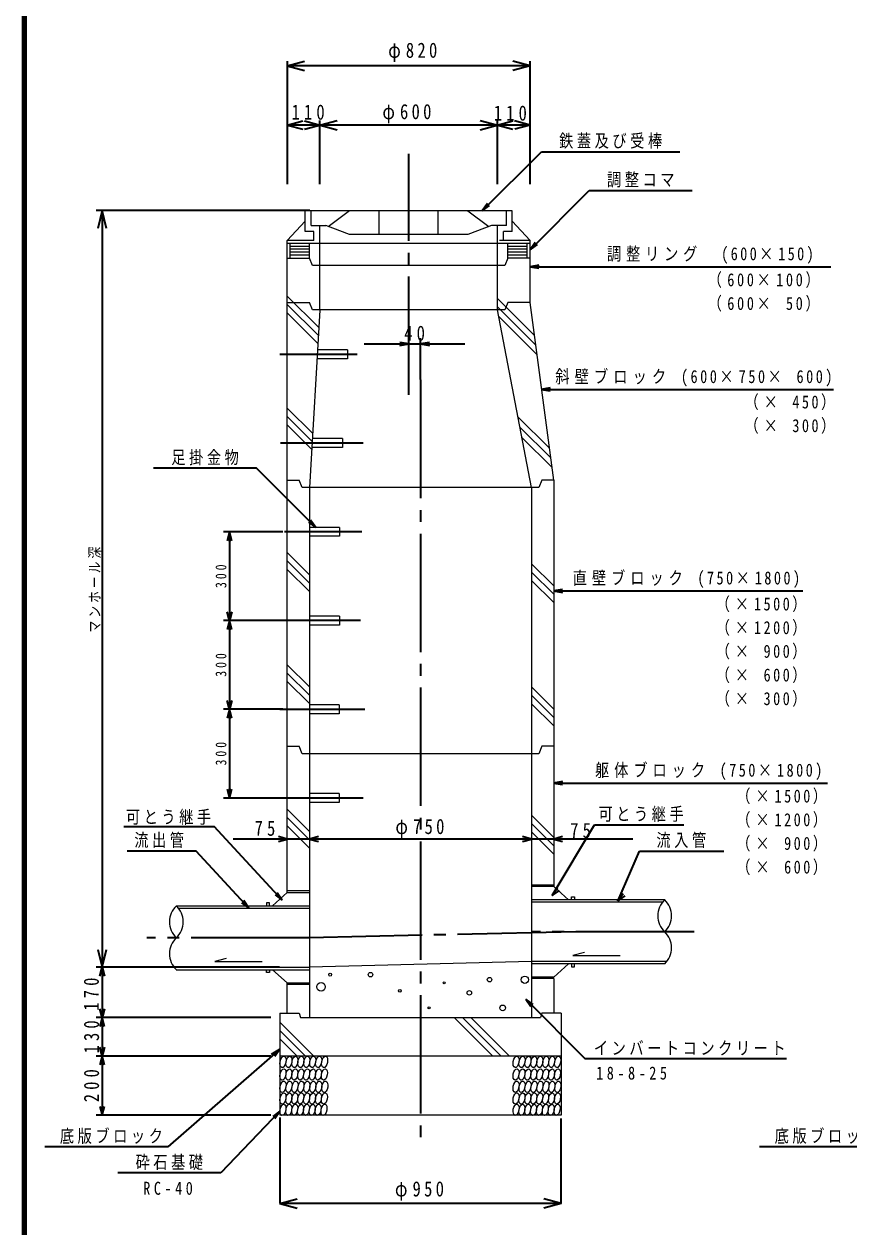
# Model space of a CAD drawing. Units: millimetres on the paper, scale 1:20. Extents: x 20 to 821, y 20 to 574.
# Drawn here: x 20 to 159.3, y 136.3 to 339.6 of the extents above; entities that cross this region are included whole.
import ezdxf

# ---------------------------------------------------------------- set-up
doc = ezdxf.new("R2010")
doc.units = ezdxf.units.MM
doc.linetypes.add('USER1', pattern=[26, 20, -2, 2, -2])
for name, color, linetype, lineweight in [('中心線', 8, 'USER1', 35), ('寸法線・引出線', 7, 'Continuous', 35), ('枠', 7, 'Continuous', 30), ('構造図', 7, 'Continuous', 25)]:
    doc.layers.add(name, color=color, linetype=linetype, lineweight=lineweight)
doc.styles.add('ＭＳ ゴシック', font='')
doc.styles.get('ＭＳ ゴシック').set_extended_font_data('MS Gothic')

msp = doc.modelspace()

# ---------------------------------------------------------------- linework, layer by layer
at = {"layer": '中心線'}
for p, q in [((84.971, 276.998), (84.971, 317.722)), ((76.294, 283.823), (63.232, 283.823)), ((86.971, 279.495), (86.971, 149.636)), ((77.273, 268.823), (63.334, 268.823)), ((77.03, 253.823), (63.968, 253.823)), ((76.823, 238.823), (62.885, 238.823)), ((77.554, 223.823), (63.177, 223.823)), ((77.273, 208.823), (62.897, 208.823)), ((68.221, 185.223), (40.721, 185.223)), ((113.221, 186.223), (68.221, 185.223)), ((133.221, 186.223), (105.722, 186.223))]:
    msp.add_line(p, q, dxfattribs=at)
at = {"layer": '寸法線・引出線'}
for p, q in [((64.471, 332.573), (67.369, 333.349)), ((64.471, 333.349), (64.471, 312.573)), ((105.471, 332.573), (64.471, 332.573)), ((64.471, 332.573), (67.369, 331.796)), ((105.471, 332.573), (102.573, 333.349)), ((105.471, 332.573), (102.573, 331.796)), ((105.471, 312.573), (105.471, 333.349)), ((64.471, 322.573), (67.077, 323.271)), ((67.37, 323.27), (72.869, 321.796)), ((67.371, 321.876), (72.869, 323.349)), ((69.971, 312.573), (69.971, 323.349)), ((97.073, 323.349), (102.544, 321.883)), ((97.073, 321.796), (102.554, 323.265)), ((99.971, 312.573), (99.971, 323.349)), ((105.471, 322.573), (102.872, 323.269)), ((105.471, 322.573), (64.471, 322.573)), ((64.471, 322.573), (67.075, 321.875)), ((105.471, 322.573), (102.875, 321.877)), ((97.387, 308.073), (107.387, 318.073)), ((107.387, 318.073), (130.787, 318.073)), ((105.471, 301.514), (115.471, 311.514)), ((115.471, 311.514), (132.871, 311.514)), ((98.271, 309.31), (97.387, 308.073)), ((68.27, 308.117), (32.154, 308.117)), ((33.201, 308.117), (32.451, 305.117)), ((33.201, 308.117), (33.201, 155.223)), ((33.951, 305.117), (33.201, 308.117)), ((97.387, 308.073), (98.625, 308.957)), ((106.355, 302.752), (105.471, 301.514)), ((105.471, 301.514), (106.709, 302.398)), ((106.971, 298.888), (105.471, 298.638)), ((105.471, 298.638), (156.271, 298.638)), ((105.471, 298.638), (106.971, 298.388)), ((77.471, 285.573), (94.471, 285.573)), ((84.971, 285.573), (83.471, 285.823)), ((83.471, 285.323), (84.971, 285.573)), ((84.971, 279.562), (84.971, 286.573)), ((86.971, 279.562), (86.971, 286.573)), ((88.471, 285.823), (86.971, 285.573)), ((86.971, 285.573), (88.471, 285.323)), ((108.85, 278.137), (107.35, 277.887)), ((107.35, 277.887), (156.705, 277.887)), ((107.35, 277.887), (108.85, 277.637)), ((59.278, 264.573), (41.878, 264.573)), ((69.278, 254.573), (59.278, 264.573)), ((68.041, 255.457), (69.278, 254.573)), ((69.278, 254.573), (68.394, 255.81)), ((63.699, 253.827), (53.699, 253.827)), ((54.699, 253.827), (54.299, 252.327)), ((54.699, 253.827), (54.699, 208.827)), ((55.099, 252.327), (54.699, 253.827)), ((110.956, 244.097), (109.456, 243.847)), ((109.456, 243.847), (151.539, 243.847)), ((109.456, 243.847), (110.956, 243.597)), ((55.099, 237.327), (54.299, 240.327)), ((55.099, 240.327), (54.299, 237.327)), ((63.699, 238.827), (53.699, 238.827)), ((63.699, 223.827), (53.699, 223.827)), ((55.099, 222.327), (54.299, 225.327)), ((55.099, 225.327), (54.299, 222.327)), ((110.951, 211.615), (109.451, 211.365)), ((54.299, 210.327), (54.699, 208.827)), ((54.699, 208.827), (55.099, 210.327)), ((109.451, 211.365), (155.728, 211.365)), ((109.451, 211.365), (110.951, 211.115)), ((63.699, 208.827), (53.699, 208.827)), ((36.838, 203.997), (52.119, 203.997)), ((63.595, 191.567), (52.119, 203.997)), ((109.209, 192.348), (116.358, 204.303)), ((116.358, 204.303), (131.428, 204.303)), ((122.81, 201.907), (55.31, 201.907)), ((64.471, 201.907), (62.971, 202.307)), ((62.971, 201.507), (64.471, 201.907)), ((69.721, 202.307), (68.221, 201.907)), ((68.221, 201.907), (69.721, 201.507)), ((105.721, 201.907), (104.221, 202.307)), ((104.221, 201.507), (105.721, 201.907)), ((110.971, 202.307), (109.471, 201.907)), ((109.471, 201.907), (110.971, 201.507)), ((49.082, 199.831), (37.395, 199.831)), ((57.958, 190.217), (49.082, 199.831)), ((120.298, 191.423), (123.941, 199.874)), ((123.941, 199.874), (138.222, 199.874)), ((110.093, 193.585), (109.209, 192.348)), ((109.209, 192.348), (110.446, 193.232)), ((56.757, 191.149), (57.958, 190.217)), ((57.958, 190.217), (57.124, 191.489)), ((62.394, 192.5), (63.595, 191.567)), ((63.595, 191.567), (62.761, 192.839)), ((121.182, 192.661), (120.298, 191.423)), ((120.298, 191.423), (121.535, 192.307)), ((32.451, 183.223), (33.201, 180.223)), ((33.201, 180.223), (33.951, 183.223)), ((63.142, 180.223), (32.201, 180.223)), ((32.801, 178.723), (33.201, 180.223)), ((33.201, 180.223), (33.601, 178.723)), ((33.201, 171.723), (32.801, 173.223)), ((33.601, 173.223), (32.801, 170.223)), ((104.749, 174.838), (114.749, 164.838)), ((105.987, 173.954), (104.749, 174.838)), ((104.749, 174.838), (105.633, 173.6)), ((61.704, 171.723), (32.201, 171.723)), ((33.601, 170.223), (33.201, 171.723)), ((33.601, 163.723), (32.801, 166.723)), ((33.601, 166.723), (32.801, 163.723)), ((61.704, 165.223), (32.201, 165.223)), ((63.223, 166.381), (44.27, 149.865)), ((61.786, 165.549), (63.223, 166.381)), ((63.223, 166.381), (62.338, 165.175)), ((114.749, 164.838), (148.796, 164.838)), ((32.801, 156.723), (33.201, 155.223)), ((33.201, 155.223), (33.601, 156.723)), ((61.704, 155.223), (32.201, 155.223)), ((63.221, 155.911), (53.231, 145.46)), ((63.221, 155.911), (62.004, 154.999)), ((62.365, 154.654), (63.221, 155.911)), ((63.221, 154.856), (63.221, 140.315)), ((110.722, 140.315), (110.721, 154.658)), ((44.27, 149.865), (23.494, 149.865)), ((163.414, 149.881), (144.239, 149.881)), ((53.231, 145.46), (35.831, 145.46)), ((110.721, 140.315), (63.221, 140.315)), ((63.222, 140.315), (66.119, 141.092)), ((63.222, 140.315), (66.119, 139.539)), ((110.722, 140.315), (107.824, 141.092)), ((110.722, 140.315), (107.824, 139.539))]:
    msp.add_line(p, q, dxfattribs=at)
at = {"layer": '枠', "lineweight": 140}
msp.add_line((20, 574), (20, 20), dxfattribs=at)
at = {"layer": '構造図'}
for p, q in [((102.471, 308.073), (67.471, 308.073)), ((67.471, 304.573), (67.471, 308.073)), ((68.471, 305.573), (68.471, 308.073)), ((74.971, 308.073), (71.39, 305.396)), ((79.971, 304.073), (79.971, 308.073)), ((89.971, 304.073), (89.971, 308.073)), ((94.971, 308.073), (98.505, 305.432)), ((101.471, 305.573), (101.471, 308.073)), ((102.471, 304.573), (102.471, 308.073)), ((67.471, 306.323), (64.471, 303.073)), ((68.471, 305.573), (70.971, 305.573)), ((69.971, 291.323), (69.971, 305.573)), ((74.971, 304.073), (70.971, 305.573)), ((98.971, 305.573), (94.971, 304.073)), ((101.471, 305.573), (98.971, 305.573)), ((99.971, 291.323), (99.971, 305.573)), ((102.471, 306.323), (105.471, 303.073)), ((68.971, 303.073), (64.471, 303.073)), ((64.471, 192.873), (64.471, 303.073)), ((68.971, 304.573), (67.471, 304.573)), ((68.971, 303.073), (68.971, 304.573)), ((94.971, 304.073), (74.971, 304.073)), ((103.81, 303.073), (100.31, 303.073)), ((100.971, 303.073), (100.971, 304.573)), ((102.471, 304.573), (100.971, 304.573)), ((105.471, 303.073), (100.971, 303.073)), ((105.471, 292.573), (105.471, 303.073)), ((105.471, 302.573), (64.471, 302.573)), ((64.971, 300.073), (64.971, 302.573)), ((68.221, 302.073), (64.971, 302.073)), ((68.221, 301.573), (64.971, 301.573)), ((68.221, 301.073), (64.971, 301.073)), ((68.221, 300.073), (68.221, 302.573)), ((101.721, 300.073), (101.721, 302.573)), ((104.971, 302.073), (101.721, 302.073)), ((104.971, 301.573), (101.721, 301.573)), ((104.971, 301.073), (101.721, 301.073)), ((104.971, 300.073), (104.971, 302.573)), ((64.471, 300.073), (68.221, 300.073)), ((68.221, 300.573), (64.971, 300.573)), ((68.721, 298.823), (68.221, 300.073)), ((101.721, 300.073), (101.221, 298.823)), ((104.971, 300.573), (101.721, 300.573)), ((105.471, 300.073), (101.721, 300.073)), ((101.221, 298.823), (68.721, 298.823)), ((69.8, 288.344), (64.471, 293.673)), ((106.214, 287.005), (99.971, 293.247)), ((64.471, 292.573), (68.221, 292.573)), ((69.722, 287.008), (64.471, 292.259)), ((69.644, 285.672), (64.471, 290.844)), ((68.721, 291.323), (68.221, 292.573)), ((69.971, 291.267), (68.221, 261.323)), ((101.221, 291.323), (68.721, 291.323)), ((106.431, 285.373), (99.971, 291.833)), ((105.721, 261.323), (99.971, 291.323)), ((101.721, 292.573), (101.221, 291.323)), ((105.471, 292.573), (101.721, 292.573)), ((109.471, 262.573), (105.471, 292.573)), ((106.649, 283.741), (100.185, 290.204)), ((74.656, 283.073), (69.569, 283.073)), ((74.656, 284.573), (69.58, 284.573)), ((74.656, 284.573), (74.656, 283.073)), ((68.754, 270.441), (64.471, 274.724)), ((68.676, 269.105), (64.471, 273.31)), ((108.753, 267.962), (103.428, 273.286)), ((68.598, 267.769), (64.471, 271.896)), ((108.97, 266.33), (103.763, 271.537)), ((73.781, 269.573), (68.703, 269.573)), ((73.781, 269.573), (73.781, 268.073)), ((109.188, 264.698), (104.099, 269.787)), ((73.781, 268.073), (68.694, 268.073)), ((64.471, 262.573), (66.471, 262.573)), ((66.971, 261.323), (66.471, 262.573)), ((107.471, 262.573), (106.971, 261.323)), ((109.471, 262.573), (107.471, 262.573)), ((109.471, 262.573), (109.471, 193.873)), ((106.971, 261.323), (66.971, 261.323)), ((68.221, 261.323), (68.221, 171.723)), ((105.721, 261.323), (105.721, 171.723)), ((73.298, 254.573), (68.221, 254.573)), ((73.298, 254.573), (73.298, 253.073)), ((73.298, 253.073), (68.21, 253.073)), ((68.221, 246.563), (64.471, 250.313)), ((68.221, 245.149), (64.471, 248.899)), ((109.471, 244.685), (105.721, 248.435)), ((68.221, 243.734), (64.471, 247.484)), ((109.471, 243.271), (105.721, 247.021)), ((109.471, 241.857), (105.721, 245.607)), ((73.299, 238.073), (68.212, 238.073)), ((73.299, 239.573), (68.221, 239.573)), ((73.299, 239.573), (73.299, 238.073)), ((68.221, 227.614), (64.471, 231.364)), ((68.221, 226.2), (64.471, 229.95)), ((68.221, 224.786), (64.471, 228.536)), ((109.471, 223.859), (105.721, 227.609)), ((109.471, 222.444), (105.721, 226.194)), ((73.221, 224.573), (68.221, 224.573)), ((73.221, 224.573), (73.221, 223.073)), ((109.471, 221.03), (105.721, 224.78)), ((73.221, 223.073), (68.221, 223.073)), ((64.471, 217.573), (66.471, 217.573)), ((66.971, 216.323), (66.471, 217.573)), ((107.471, 217.573), (106.971, 216.323)), ((109.471, 217.573), (107.471, 217.573)), ((106.971, 216.323), (66.971, 216.323)), ((73.221, 209.573), (68.221, 209.573)), ((73.221, 209.573), (73.221, 208.073)), ((73.221, 208.073), (68.221, 208.073)), ((68.217, 203.203), (64.467, 206.953)), ((68.217, 201.789), (64.467, 205.539)), ((109.471, 202.179), (105.721, 205.929)), ((68.217, 200.375), (64.467, 204.125)), ((109.471, 200.764), (105.721, 204.514)), ((109.471, 199.35), (105.721, 203.1)), ((109.471, 194.123), (105.721, 194.123)), ((109.471, 193.873), (105.721, 193.873)), ((111.971, 191.623), (109.471, 193.873)), ((61.471, 191.123), (60.971, 191.123)), ((60.971, 191.123), (60.971, 190.623)), ((61.471, 190.623), (61.471, 191.123)), ((61.971, 190.623), (64.471, 192.873)), ((68.221, 193.123), (64.471, 193.123)), ((64.471, 192.873), (68.221, 192.873)), ((128.221, 191.623), (105.721, 191.623)), ((127.854, 191.223), (105.721, 191.223)), ((112.471, 191.623), (112.471, 192.123)), ((112.471, 192.123), (112.971, 192.123)), ((112.971, 192.123), (112.971, 191.623)), ((45.721, 190.623), (68.221, 190.623)), ((46.088, 190.223), (68.221, 190.223)), ((54.153, 181.74), (52.221, 181.223)), ((52.221, 181.223), (60.221, 181.223)), ((105.721, 181.223), (68.221, 180.223)), ((128.589, 181.223), (105.721, 181.223)), ((114.653, 182.74), (112.721, 182.223)), ((112.721, 182.223), (120.721, 182.223)), ((45.353, 180.223), (68.221, 180.223)), ((45.721, 179.823), (68.221, 179.823)), ((60.971, 179.323), (60.971, 179.823)), ((61.471, 179.323), (60.971, 179.323)), ((61.471, 179.823), (61.471, 179.323)), ((61.971, 179.823), (64.471, 177.573)), ((128.221, 180.823), (105.721, 180.823)), ((111.971, 180.823), (109.471, 178.573)), ((112.471, 180.823), (112.471, 180.323)), ((112.471, 180.323), (112.971, 180.323)), ((112.971, 180.323), (112.971, 180.823)), ((64.471, 172.473), (64.471, 177.585)), ((64.471, 177.573), (68.221, 177.573)), ((68.221, 177.323), (64.471, 177.323)), ((109.471, 178.573), (105.721, 178.573)), ((109.471, 178.323), (105.721, 178.323)), ((109.471, 178.327), (109.471, 172.473)), ((63.221, 172.473), (63.221, 155.223)), ((63.221, 172.473), (66.471, 172.473)), ((68.945, 165.223), (63.221, 170.946)), ((66.471, 172.473), (66.721, 171.723)), ((66.721, 171.723), (107.221, 171.723)), ((99.165, 165.223), (92.665, 171.723)), ((100.579, 165.223), (94.079, 171.723)), ((101.993, 165.223), (95.493, 171.723)), ((107.471, 172.473), (107.221, 171.723)), ((110.721, 172.473), (107.471, 172.473)), ((110.721, 172.473), (110.721, 155.223)), ((67.53, 165.223), (63.221, 169.532)), ((66.116, 165.223), (63.221, 168.118)), ((110.721, 165.223), (63.221, 165.223)), ((110.721, 155.223), (63.221, 155.223))]:
    msp.add_line(p, q, dxfattribs=at)
for centre, radius in [((71.695, 178.981), 0.241), ((78.515, 178.981), 0.381), ((70.16, 176.935), 0.723), ((90.963, 177.617), 0.171), ((98.636, 178.129), 0.381), ((104.603, 178.129), 0.615), ((83.472, 176.253), 0.232), ((95.225, 175.912), 0.381), ((88.405, 173.357), 0.171), ((100.852, 173.357), 0.482)]:
    msp.add_circle(centre, radius, dxfattribs=at)
for centre, start, end in [((130.759, 188.923), 133.2276, 226.7724), ((125.683, 188.923), 313.2276, 46.77242), ((48.259, 187.923), 133.2276, 226.7724), ((43.183, 187.923), 313.2276, 46.77242), ((48.259, 182.523), 133.2276, 226.7724), ((125.683, 183.523), 313.2276, 46.77242)]:
    msp.add_arc(centre, 3.705, start, end, dxfattribs=at)
for centre, major_axis, ratio in [((63.74, 164.241), (0.171, 0.967), 0.5), ((64.744, 164.241), (0.171, 0.967), 0.5), ((65.749, 164.241), (0.171, 0.967), 0.5), ((66.754, 164.241), (0.171, 0.967), 0.5), ((67.758, 164.241), (0.171, 0.967), 0.5), ((68.763, 164.241), (0.171, 0.967), 0.5), ((69.768, 164.241), (0.171, 0.967), 0.5), ((70.772, 164.241), (0.171, 0.967), 0.5), ((103.109, 164.241), (0.171, 0.967), 0.5), ((104.113, 164.241), (0.171, 0.967), 0.5), ((105.118, 164.241), (0.171, 0.967), 0.5), ((106.123, 164.241), (0.171, 0.967), 0.5), ((107.127, 164.241), (0.171, 0.967), 0.5), ((108.132, 164.241), (0.171, 0.967), 0.5), ((109.137, 164.241), (0.171, 0.967), 0.5), ((110.141, 164.241), (0.171, 0.967), 0.5), ((63.737, 162.11), (0.17, 0.962), 0.499999), ((64.736, 162.11), (0.17, 0.962), 0.499999), ((65.735, 162.11), (0.17, 0.962), 0.499999), ((66.734, 162.11), (0.17, 0.962), 0.499999), ((67.733, 162.11), (0.17, 0.962), 0.499999), ((68.732, 162.11), (0.17, 0.962), 0.499999), ((69.731, 162.11), (0.17, 0.962), 0.499999), ((70.73, 162.11), (0.17, 0.962), 0.499999), ((103.106, 162.11), (0.17, 0.962), 0.499999), ((104.105, 162.11), (0.17, 0.962), 0.499999), ((105.104, 162.11), (0.17, 0.962), 0.499999), ((106.103, 162.11), (0.17, 0.962), 0.499999), ((107.102, 162.11), (0.17, 0.962), 0.499999), ((108.101, 162.11), (0.17, 0.962), 0.499999), ((109.1, 162.11), (0.17, 0.962), 0.499999), ((110.099, 162.11), (0.17, 0.962), 0.499999), ((63.742, 160.033), (0.171, 0.971), 0.5), ((64.751, 160.033), (0.171, 0.971), 0.5), ((65.76, 160.033), (0.171, 0.971), 0.5), ((66.768, 160.033), (0.171, 0.971), 0.5), ((67.777, 160.033), (0.171, 0.971), 0.5), ((68.786, 160.033), (0.171, 0.971), 0.5), ((69.795, 160.033), (0.171, 0.971), 0.5), ((70.804, 160.033), (0.171, 0.971), 0.5), ((103.111, 160.033), (0.171, 0.971), 0.5), ((104.12, 160.033), (0.171, 0.971), 0.5), ((105.129, 160.033), (0.171, 0.971), 0.5), ((106.137, 160.033), (0.171, 0.971), 0.5), ((107.146, 160.033), (0.171, 0.971), 0.5), ((108.155, 160.033), (0.171, 0.971), 0.5), ((109.164, 160.033), (0.171, 0.971), 0.5), ((110.173, 160.033), (0.171, 0.971), 0.5), ((63.737, 158.051), (0.17, 0.962), 0.499999), ((64.736, 158.051), (0.17, 0.962), 0.499999), ((65.735, 158.051), (0.17, 0.962), 0.499999), ((66.734, 158.051), (0.17, 0.962), 0.499999), ((67.733, 158.051), (0.17, 0.962), 0.499999), ((68.732, 158.051), (0.17, 0.962), 0.499999), ((69.731, 158.051), (0.17, 0.962), 0.499999), ((70.73, 158.051), (0.17, 0.962), 0.499999), ((103.106, 158.051), (0.17, 0.962), 0.499999), ((104.105, 158.051), (0.17, 0.962), 0.499999), ((105.104, 158.051), (0.17, 0.962), 0.499999), ((106.103, 158.051), (0.17, 0.962), 0.499999), ((107.102, 158.051), (0.17, 0.962), 0.499999), ((108.101, 158.051), (0.17, 0.962), 0.499999), ((109.1, 158.051), (0.17, 0.962), 0.499999), ((110.099, 158.051), (0.17, 0.962), 0.499999), ((63.737, 156.142), (0.168, 0.953), 0.500001), ((64.727, 156.142), (0.168, 0.953), 0.500001), ((65.716, 156.142), (0.168, 0.953), 0.500001), ((66.706, 156.142), (0.168, 0.953), 0.500001), ((67.696, 156.142), (0.168, 0.953), 0.500001), ((68.685, 156.142), (0.168, 0.953), 0.500001), ((69.675, 156.142), (0.168, 0.953), 0.500001), ((70.665, 156.142), (0.168, 0.953), 0.500001), ((103.106, 156.142), (0.168, 0.953), 0.500001), ((104.096, 156.142), (0.168, 0.953), 0.500001), ((105.085, 156.142), (0.168, 0.953), 0.500001), ((106.075, 156.142), (0.168, 0.953), 0.500001), ((107.065, 156.142), (0.168, 0.953), 0.500001), ((108.054, 156.142), (0.168, 0.953), 0.500001), ((109.044, 156.142), (0.168, 0.953), 0.500001), ((110.034, 156.142), (0.168, 0.953), 0.500001)]:
    msp.add_ellipse(centre, major_axis=major_axis, ratio=ratio, dxfattribs=at)

# ---------------------------------------------------------------- texts
at = {"layer": '寸法線・引出線', "attachment_point": 7, "style": 'ＭＳ ゴシック'}
for s, insert, char_height in [('\\T1.4;\\W0.8;φ820', (81.518, 333.247), 2.566), ('\\T1.5;\\W0.8;110', (65.19, 323.45), 2.566), ('\\T1.4;\\W0.8;φ600', (80.53, 322.874), 2.566), ('\\T1.5;\\W0.8;110', (99.345, 323.29), 2.566), ('\\T1.25;\\W0.8;鉄蓋及び受棒', (110.387, 318.573), 2.199), ('\\T1.25;\\W0.8;調整コマ', (118.471, 312.014), 2.199), ('\\T1.34;\\W0.8;調整リング\u3000(600×150)', (118.471, 299.138), 2.199), ('\\T1.38;\\W0.8;（600×100）', (135.479, 295.042), 2.199), ('\\T1.38;\\W0.8;（600×\\~50）', (135.479, 291.042), 2.199), ('\\T1.5;\\W0.8;40', (84.221, 286.073), 2.566), ('\\T1.36;\\W0.8;斜壁ブロック\\~(600×750×\\~600)', (109.746, 278.387), 2.199), ('\\T1.35;\\W0.8;（×\\~450）', (141.694, 274.392), 2.199), ('\\T1.35;\\W0.8;（×\\~300）', (141.694, 270.392), 2.199), ('\\T1.25;\\W0.8;足掛金物', (44.878, 265.073), 2.199), ('\\T1.35;\\W0.8;直壁ブロック\\~(750×1800)', (112.687, 244.347), 2.199), ('\\T1.35;\\W0.8;（×1500）', (136.833, 240.251), 2.199), ('\\T1.35;\\W0.8;（×1200）', (136.833, 236.251), 2.199), ('\\T1.35;\\W0.8;（×\\~900）', (136.833, 232.251), 2.199), ('\\T1.35;\\W0.8;（×\\~600）', (136.833, 228.251), 2.199), ('\\T1.35;\\W0.8;（×\\~300）', (136.833, 224.251), 2.199), ('\\T1.35;\\W0.8;躯体ブロック\\~(750×1800)', (116.444, 211.865), 2.199), ('\\T1.35;\\W0.8;（×1500）', (140.303, 207.785), 2.199), ('\\T1.25;\\W0.8;可とう継手', (117.028, 204.803), 2.199), ('\\T1.25;\\W0.8;可とう継手', (37.2, 204.298), 2.199), ('\\T1.35;\\W0.8;（×1200）', (140.303, 203.785), 2.199), ('\\T1.5;\\W0.8;\\~\\~\\~\\~\\~75', (48.473, 202.407), 2.566), ('\\T1.4;\\W0.8;φ750', (82.727, 202.051), 2.566), ('\\T1.5;\\W0.8;75\\~\\~\\~\\~\\~', (112.257, 202.048), 2.566), ('\\T1.25;\\W0.8;流出管', (38.613, 200.388), 2.199), ('\\T1.25;\\W0.8;流入管', (126.822, 200.374), 2.199), ('\\T1.35;\\W0.8;（×\\~900）', (140.303, 199.785), 2.199), ('\\T1.35;\\W0.8;（×\\~600）', (140.303, 195.785), 2.199), ('\\T1.25;\\W0.8;インバートコンクリート', (116.249, 165.338), 2.199), ('\\T1.5;\\W0.8;18-8-25', (116.638, 161.222), 2.199), ('\\T1.25;\\W0.8;底版ブロック', (26.053, 150.365), 2.199), ('\\T1.25;\\W0.8;底版ブロック', (146.799, 150.381), 2.199), ('\\T1.25;\\W0.8;砕石基礎', (38.831, 145.96), 2.199), ('\\T1.5;\\W0.8;RC-40', (40.125, 141.744), 2.199), ('\\T1.4;\\W0.8;φ950', (82.649, 140.8), 2.566)]:
    msp.add_mtext(s, dxfattribs=dict(at, insert=insert, char_height=char_height))
at = {"layer": '寸法線・引出線', "attachment_point": 7, "rotation": 90, "style": 'ＭＳ ゴシック'}
for s, insert, char_height in [('\\T1.25;\\W0.8;マンホール深', (33.042, 236.808), 1.833), ('\\T1.5;\\W0.8;300', (54.199, 244.327), 1.833), ('\\T1.5;\\W0.8;300', (54.199, 229.327), 1.833), ('\\T1.5;\\W0.8;300', (54.199, 214.327), 1.833), ('\\T1.5;\\W0.8;170', (32.67, 172.901), 2.566), ('\\T1.5;\\W0.8;130', (32.701, 165.673), 2.566), ('\\T1.5;\\W0.8;200', (32.701, 157.423), 2.566)]:
    msp.add_mtext(s, dxfattribs=dict(at, insert=insert, char_height=char_height))

doc.saveas('drawing.dxf')
